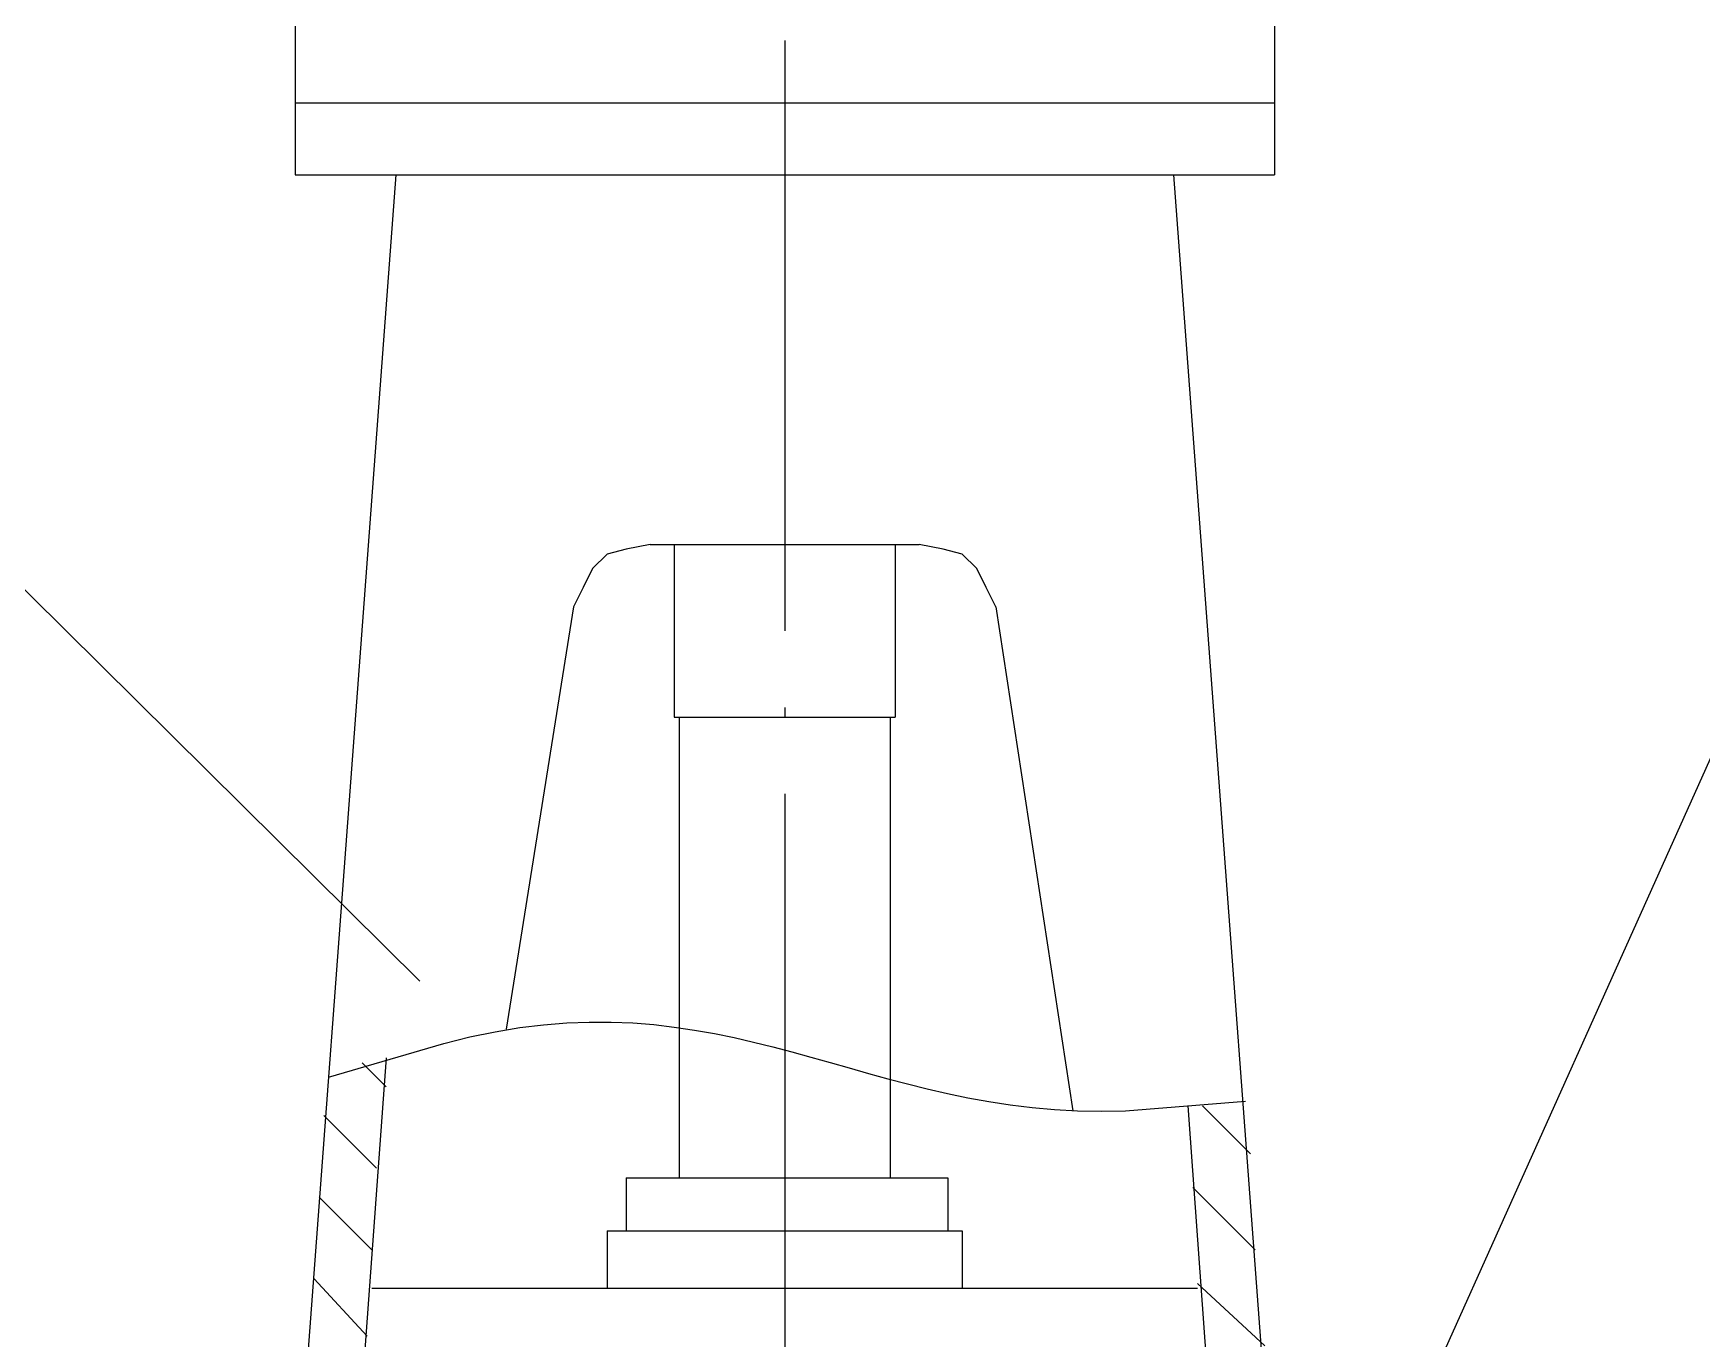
# Model space of a CAD drawing. Header units: millimetres. Extents: x -2210 to 6171, y -6737 to 5572.
# Drawn here: x -24 to 652, y 3225 to 3754 of the extents above; entities that cross this region are included whole.
import ezdxf

# ---------------------------------------------------------------- set-up
doc = ezdxf.new("R2010")
doc.units = ezdxf.units.MM
doc.layers.add('1', color=7, linetype='Continuous')

msp = doc.modelspace()

# ---------------------------------------------------------------- linework, layer by layer
at = {"layer": '1', "color": 0, "lineweight": 25}
for points in [[(-729.58, 4223.88), (132.29, 3369.8)], [(998.04, 4223.88), (426.06, 2949.56)], [(81.7, 3756.96), (81.7, 3696.65)], [(478.59, 3756.96), (478.59, 3696.65)], [(280.15, 3751.12), (280.15, 3511.82)], [(81.7, 3725.83), (478.59, 3725.83)], [(122.56, 3696.65), (70.03, 2992.37)], [(81.7, 3696.65), (478.59, 3696.65)], [(437.73, 3696.65), (490.26, 2992.37)], [(225.67, 3546.84), (215.94, 3544.89), (208.16, 3542.95), (202.32, 3537.11), (198.43, 3529.33), (194.54, 3521.55)], [(225.67, 3546.84), (334.62, 3546.84)], [(235.4, 3546.84), (235.4, 3476.8)], [(324.89, 3546.84), (324.89, 3476.8)], [(365.75, 3521.55), (361.86, 3529.33), (357.97, 3537.11), (352.13, 3542.95), (344.35, 3544.89), (334.62, 3546.84)], [(194.54, 3521.55), (167.31, 3350.34)], [(365.75, 3521.55), (396.88, 3317.27)], [(235.4, 3476.8), (324.89, 3476.8)], [(237.34, 3476.8), (237.34, 3290.03)], [(280.15, 3480.69), (280.15, 3476.8)], [(322.95, 3476.8), (322.95, 3290.03)], [(280.15, 3445.67), (280.15, 3206.37)], [(118.67, 3338.67), (91.43, 2967.07)], [(118.67, 3327), (108.94, 3336.72)], [(114.78, 3293.92), (93.38, 3315.32)], [(443.57, 3319.21), (468.86, 2967.07)], [(468.86, 3299.76), (449.41, 3319.21)], [(215.94, 3290.03), (346.29, 3290.03)], [(215.94, 3290.03), (215.94, 3268.63)], [(346.29, 3290.03), (346.29, 3268.63)], [(470.81, 3260.85), (445.52, 3286.14)], [(112.83, 3260.85), (91.43, 3282.25)], [(208.16, 3268.63), (352.13, 3268.63)], [(208.16, 3268.63), (208.16, 3245.28)], [(352.13, 3268.63), (352.13, 3245.28)], [(110.88, 3225.83), (89.48, 3249.17)], [(112.83, 3245.28), (447.46, 3245.28)], [(474.7, 3221.94), (447.46, 3247.23)]]:
    msp.add_lwpolyline(points, dxfattribs=at)
msp.add_open_spline([(95.32, 3330.89), (95.32, 3330.89), (142.01, 3344.51), (142.01, 3344.51), (256.8, 3375.63), (311.27, 3313.38), (418.28, 3317.27), (418.28, 3317.27), (466.92, 3321.16), (466.92, 3321.16)], degree=3, knots=[0, 0, 0, 0, 1, 1, 1, 2, 2, 2, 3, 3, 3, 3], dxfattribs=at)

doc.saveas('drawing.dxf')
